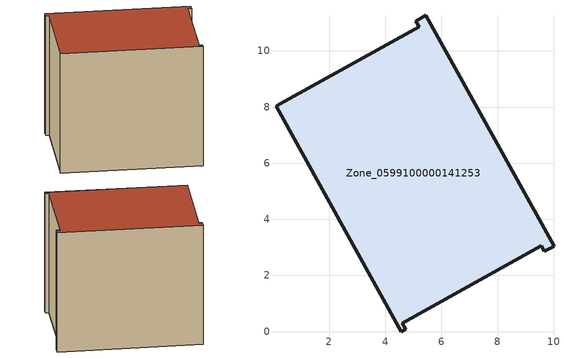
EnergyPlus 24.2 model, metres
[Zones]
Zone_0599100000141253
 floor ground (C_G): 5.09,11.07 5.44,11.27 10.01,3.05 9.67,2.86 9.55,3.07 4.61,0.3 4.73,0.09 4.57,0 0.1,8.04 0.26,8.12 5.21,10.86 z0
 wall outside (C_F): 5.44,11.27 5.09,11.07 5.21,10.86 0.26,8.12 0.1,8.04 4.57,0 4.73,0.09 4.61,0.3 9.55,3.07 9.67,2.86 10.01,3.05 5.44,11.27 z0:8.37
 roof outside (C_R): 0.26,8.12 0.1,8.04 4.57,0 4.73,0.09 4.61,0.3 9.55,3.07 9.67,2.86 10.01,3.05 5.44,11.27 5.09,11.07 5.21,10.86 z8.37
[BUILDING]
Pand.0599100000141253: North Axis=0; Terrain=City; Loads Convergence Tolerance Value=0.04; Temperature Convergence Tolerance Value=0.4; Solar Distribution=FullExterior; Maximum Number of Warmup Days=25; Minimum Number of Warmup Days=1
[Site:Location]
Rotterdam.The.Hague.AP_ZH_NLD Design_Conditions: Latitude=51.96; Longitude=4.45; Time Zone=1; Elevation=-4.5
[SITE:GROUNDTEMPERATURE:BUILDINGSURFACE]
18, 18, 18, 18, 18, 18, 18, 18, 18, 18, 18, 18
[MATERIAL] Thermal Absorptance=0.9; Solar Absorptance=0.7; Visible Absorptance=0.7
Name | Roughness | Thickness | Conductivity | Density | Specific Heat
G.TI.1965-1974 | MediumSmooth | 0.15 | 0.882353 | 540 | 1210
F.TI.1965-1974 | Rough | 0.3 | 0.697674 | 1920 | 840
R.TI.1965-1974 | MediumRough | 0.2 | 0.232558 | 1500 | 1000
[CONSTRUCTION]
C_G: G.TI.1965-1974
C_F: F.TI.1965-1974
C_R: R.TI.1965-1974
[ZONE]
Zone_0599100000141253: Type=1; Multiplier=1; Ceiling Height=Autocalculate; Volume=Autocalculate; Floor Area=autocalculate; Part of Total Floor Area=Yes
[ZONEINFILTRATION:DESIGNFLOWRATE]
Infil_Zone_0599100000141253: Zone or ZoneList or Space or SpaceList=Zone_0599100000141253; Schedule=AlwaysOn; Design Flow Rate Calculation Method=Flow/Area; Flow Rate per Floor Area=0.003; Constant Term Coefficient=1; Temperature Term Coefficient=0; Velocity Term Coefficient=0; Velocity Squared Term Coefficient=0
[HVACTEMPLATE:ZONE:IDEALLOADSAIRSYSTEM]
Zone_0599100000141253: Maximum Heating Supply Air Temperature=50; Minimum Cooling Supply Air Temperature=13; Maximum Heating Supply Air Humidity Ratio=0.0156; Minimum Cooling Supply Air Humidity Ratio=0.0077; Heating Limit=NoLimit; Cooling Limit=NoLimit; Dehumidification Control Type=ConstantSensibleHeatRatio; Cooling Sensible Heat Ratio=0.7; Dehumidification Setpoint=60; Humidification Control Type=None; Humidification Setpoint=30; Outdoor Air Method=None; Outdoor Air Flow Rate per Person=0.00944; Outdoor Air Flow Rate per Zone Floor Area=0; Outdoor Air Flow Rate per Zone=0; Demand Controlled Ventilation Type=None; Outdoor Air Economizer Type=NoEconomizer; Heat Recovery Type=None; Sensible Heat Recovery Effectiveness=0.7; Latent Heat Recovery Effectiveness=0.65
[ZONECONTROL:THERMOSTAT]
ThermostatControl_Zone_0599100000141253: Zone or ZoneList=Zone_0599100000141253; Control Type Schedule=DualSetpointControlType; Control 1=Thermostat_Zone_0599100000141253; Temperature Difference Between Cutout And Setpoint=0
[THERMOSTATSETPOINT:DUALSETPOINT]
Thermostat_Zone_0599100000141253: Heating Setpoint Temperature Schedule=HeatingSetpoint_Zone_0599100000141253; Cooling Setpoint Temperature Schedule=CoolingSetpoint_Zone_0599100000141253
[SCHEDULE:COMPACT]
HeatingSetpoint_Zone_0599100000141253: Through: 12/31, For: AllDays, Until: 24:00, 21
CoolingSetpoint_Zone_0599100000141253: Through: 12/31, For: AllDays, Until: 24:00, 24
DualSetpointControlType: Through: 12/31, For: AllDays, Until: 24:00, 4
AlwaysOn: Through: 12/31, For: AllDays, Until: 24:00, 1
